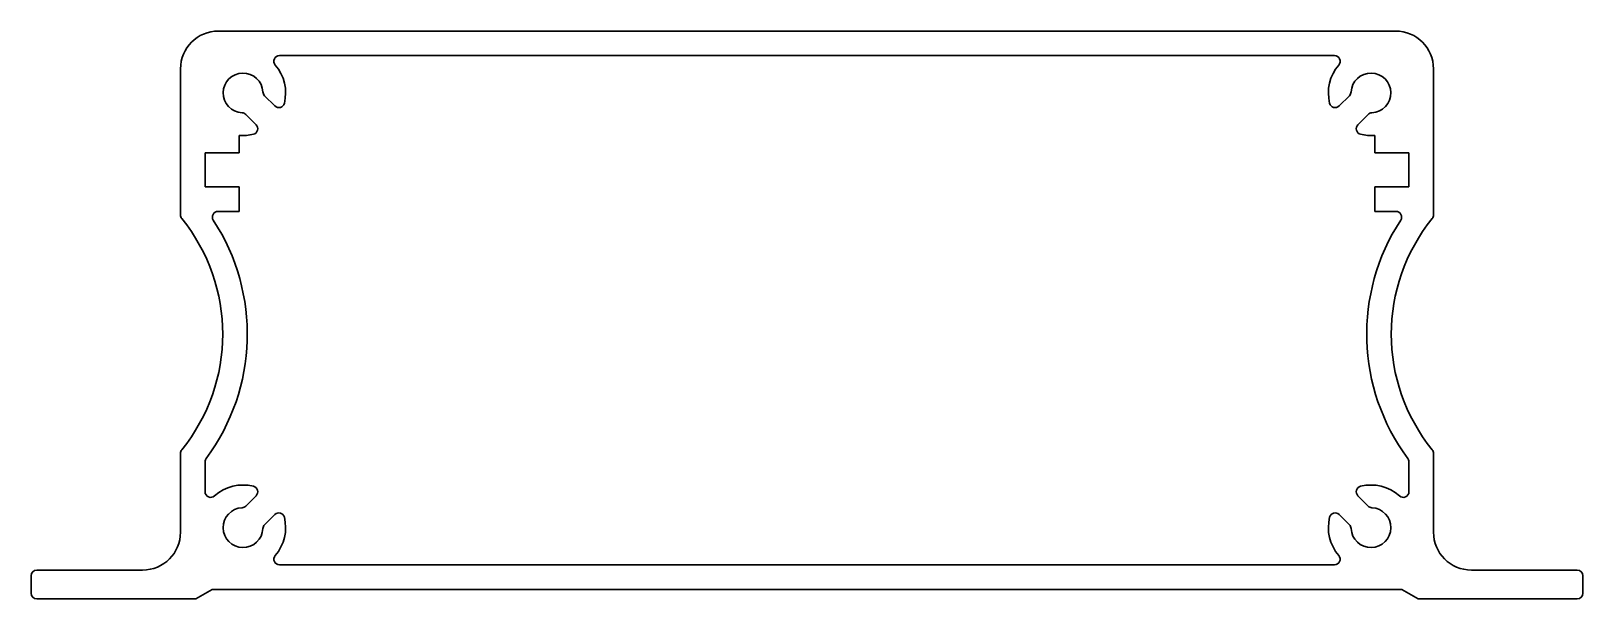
# Model space of a CAD drawing. Header units: inches. Extents: x 70.6 to 152.5, y -13.1 to 16.9.
import ezdxf

# ---------------------------------------------------------------- set-up
doc = ezdxf.new("R2010")
doc.units = ezdxf.units.IN
doc.header["$MEASUREMENT"] = 0
doc.layers.add('壳体层', color=7, linetype='Continuous', lineweight=30)

msp = doc.modelspace()

# ---------------------------------------------------------------- linework, layer by layer
at = {"layer": '壳体层'}
for p, q in [((142.648, 16.9), (80.45, 16.9)), ((139.415, 15.6), (83.683, 15.6)), ((78.45, 14.9), (78.45, 7.182)), ((144.648, 7.182), (144.648, 14.9)), ((83.434, 12.942), (82.891, 13.485)), ((139.664, 12.942), (140.207, 13.485)), ((81.901, 12.495), (82.444, 11.952)), ((141.197, 12.495), (140.654, 11.952)), ((81.55, 11.391), (81.55, 10.474)), ((141.548, 11.391), (141.548, 10.474)), ((81.55, 10.474), (79.75, 10.474)), ((79.75, 10.474), (79.75, 8.674)), ((141.548, 10.474), (143.348, 10.474)), ((143.348, 10.474), (143.348, 8.674)), ((79.75, 8.674), (81.55, 8.674)), ((81.55, 8.674), (81.55, 7.374)), ((143.348, 8.674), (141.548, 8.674)), ((141.548, 8.674), (141.548, 7.374)), ((81.55, 7.374), (80.435, 7.374)), ((141.548, 7.374), (142.663, 7.374)), ((78.45, -5.408), (78.45, -9.572)), ((144.648, -9.572), (144.648, -5.408)), ((79.75, -5.853), (79.75, -7.434)), ((79.75, -5.853), (79.75, -7.434)), ((143.348, -5.853), (143.348, -7.434)), ((82.444, -7.652), (81.901, -8.194)), ((140.654, -7.652), (141.197, -8.194)), ((82.891, -9.184), (83.434, -8.642)), ((140.207, -9.184), (139.664, -8.642)), ((139.415, -11.3), (83.683, -11.3)), ((70.555, -11.872), (70.555, -12.8)), ((76.45, -11.572), (70.855, -11.572)), ((152.243, -11.572), (146.648, -11.572)), ((152.543, -12.8), (152.543, -11.872)), ((70.855, -13.1), (79.256, -13.1)), ((79.256, -13.1), (80.129, -12.6)), ((80.129, -12.6), (142.969, -12.6)), ((142.969, -12.6), (143.843, -13.1)), ((143.843, -13.1), (152.243, -13.1))]:
    msp.add_line(p, q, dxfattribs=at)
for centre, radius, start, end in [((80.45, 14.9), 2, 90, 180), ((142.648, 14.9), 2, 0, 90), ((83.683, 15.3), 0.3, 90, 220.88883), ((139.415, 15.3), 0.3, 319.11117, 90), ((81.755, 13.631), 2.25, 345.85189, 40.88883), ((141.343, 13.631), 2.25, 139.11117, 194.14811), ((81.755, 13.631), 1.05, 2.79455, 267.20545), ((141.343, 13.631), 1.05, 272.79455, 177.20545), ((83.103, 13.697), 0.3, 182.79455, 225), ((139.995, 13.697), 0.3, 315, 357.20545), ((81.689, 12.283), 0.3, 45, 87.20545), ((83.646, 13.155), 0.3, 225, 345.85189), ((139.452, 13.155), 0.3, 194.14811, 315), ((141.409, 12.283), 0.3, 92.79455, 135), ((82.232, 11.74), 0.3, 284.14811, 45), ((140.867, 11.74), 0.3, 135, 255.85189), ((81.755, 13.631), 2.25, 264.76504, 284.14811), ((141.343, 13.631), 2.25, 255.85189, 275.23496), ((78.75, 7.182), 0.3, 180, 219.01343), ((70.98, 0.887), 9.7, 320.98657, 39.01343), ((70.98, 0.887), 11, 323.38424, 33.19751), ((80.435, 7.074), 0.3, 90, 213.19751), ((152.118, 0.887), 11, 146.80249, 216.61576), ((152.118, 0.887), 9.7, 140.98657, 219.01343), ((142.663, 7.074), 0.3, 326.80249, 90), ((144.348, 7.182), 0.3, 320.98657, 0), ((78.75, -5.408), 0.3, 140.98657, 180), ((80.05, -5.853), 0.3, 143.38424, 180), ((80.05, -5.853), 0.3, 143.38424, 180), ((143.048, -5.853), 0.3, 0, 36.61576), ((144.348, -5.408), 0.3, 0, 39.01343), ((81.755, -9.33), 2.25, 75.85189, 131.96999), ((82.232, -7.44), 0.3, 315, 75.85189), ((140.867, -7.44), 0.3, 104.14811, 225), ((141.343, -9.33), 2.25, 48.03001, 104.14811), ((80.05, -7.434), 0.3, 180, 311.96999), ((81.689, -7.982), 0.3, 272.79455, 315), ((141.409, -7.982), 0.3, 225, 267.20545), ((143.048, -7.434), 0.3, 228.03001, 360), ((81.755, -9.33), 1.05, 92.79455, 357.20545), ((83.646, -8.854), 0.3, 14.14811, 135), ((81.755, -9.33), 2.25, 319.11117, 14.14811), ((141.343, -9.33), 2.25, 165.85189, 220.88883), ((139.452, -8.854), 0.3, 45, 165.85189), ((141.343, -9.33), 1.05, 182.79455, 87.20545), ((76.45, -9.572), 2, 270, 360), ((83.103, -9.396), 0.3, 135, 177.20545), ((139.995, -9.396), 0.3, 2.79455, 45), ((146.648, -9.572), 2, 180, 270), ((83.683, -11), 0.3, 139.11117, 270), ((139.415, -11), 0.3, 270, 40.88883), ((70.855, -11.872), 0.3, 90, 180), ((152.243, -11.872), 0.3, 0, 90), ((70.855, -12.8), 0.3, 180, 270), ((152.243, -12.8), 0.3, 270, 360)]:
    msp.add_arc(centre, radius, start, end, dxfattribs=at)

doc.saveas('drawing.dxf')
